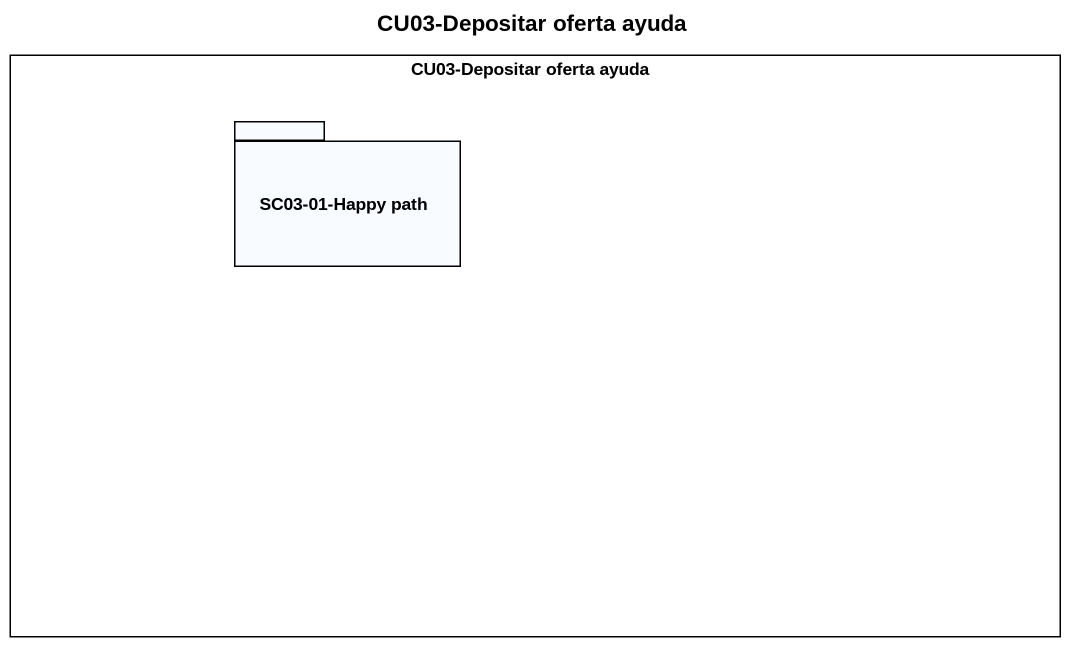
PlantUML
@startuml
title CU03-Depositar oferta ayuda
rectangle "CU03-Depositar oferta ayuda" as CU03_Depositar_oferta_ayuda {
  package "SC03-01-Happy path" as SC03_01_Happy_path {
  }
}
@enduml
